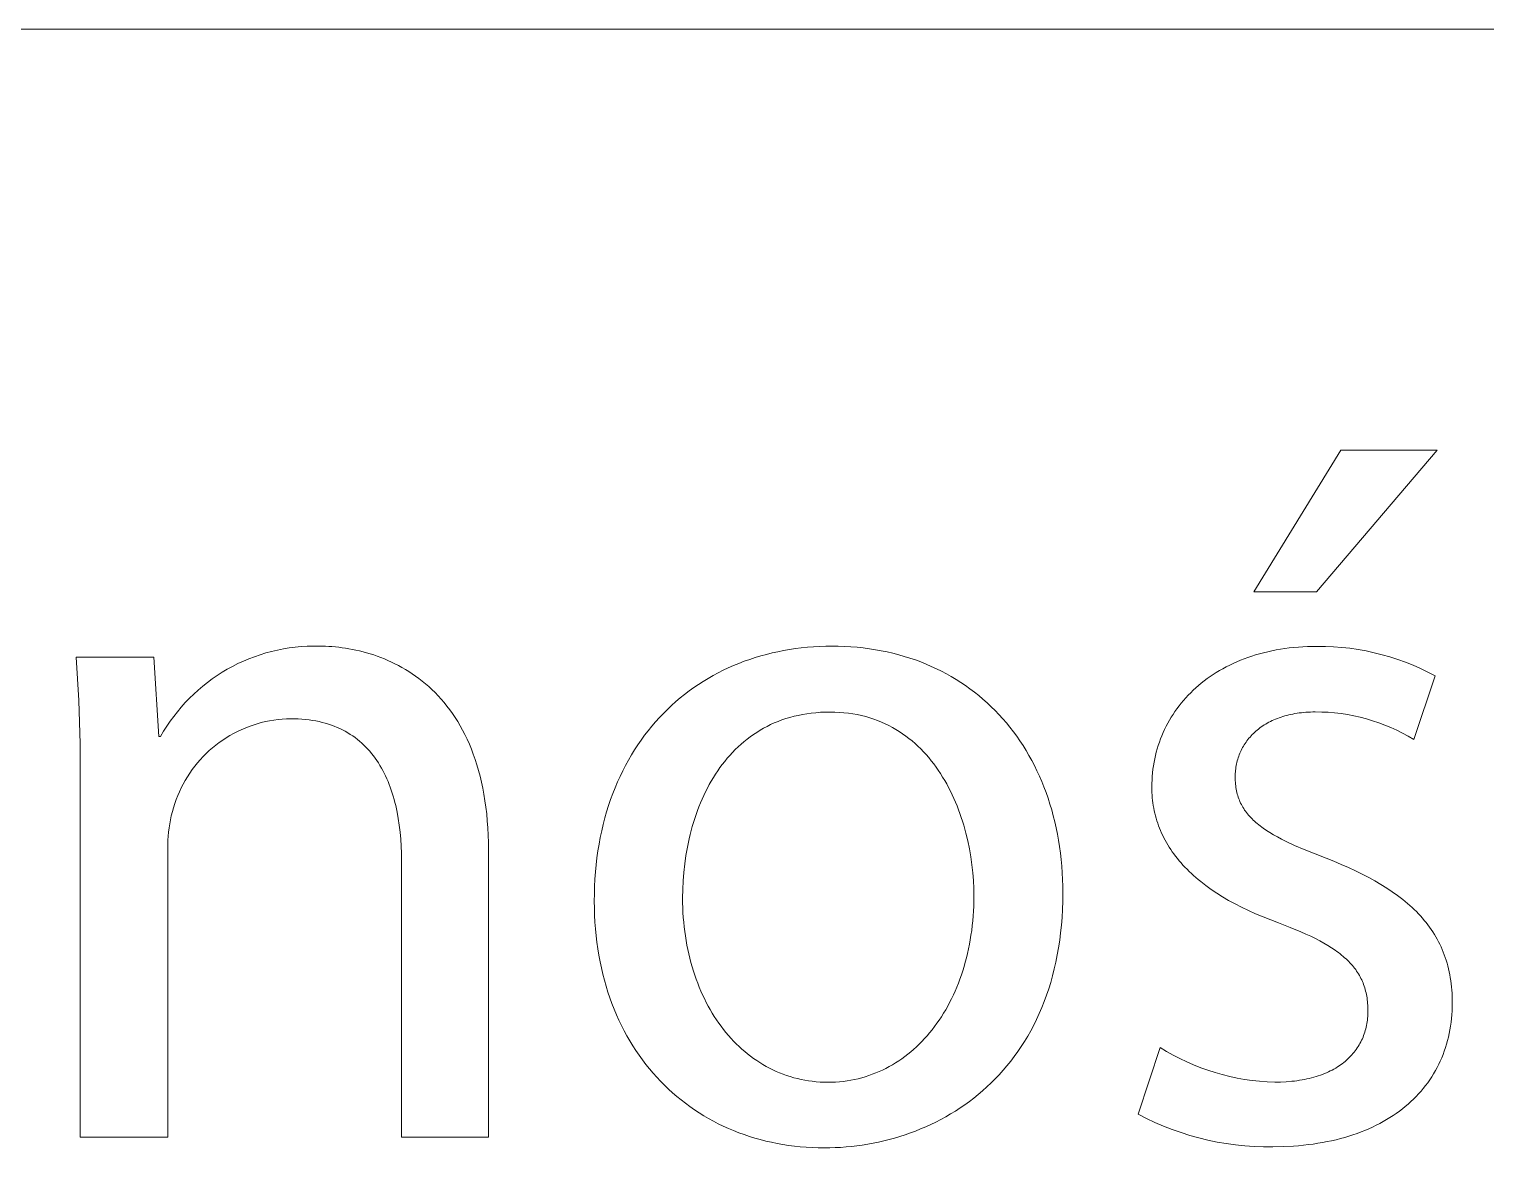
# Model space of a CAD drawing. Header units: millimetres. Extents: x -644 to 2279, y -276 to 1766.
# Drawn here: x 1850.56 to 1893.59, y -227.28 to -194.24 of the extents above; entities that cross this region are included whole.
import ezdxf

# ---------------------------------------------------------------- set-up
doc = ezdxf.new("R2010")
doc.units = ezdxf.units.MM
doc.header["$MEASUREMENT"] = 0
doc.layers.add('Domyślny', color=7, linetype='Continuous', true_color=0x000000)

msp = doc.modelspace()

# ---------------------------------------------------------------- linework, layer by layer
at = {"layer": 'Domyślny', "color": 18, "lineweight": 15, "true_color": 0x000000}
for p, q in [((1173.957, -194.244), (2275.749, -194.244)), ((1886.742, -210.862), (1889.312, -206.676)), ((1892.154, -206.676), (1888.592, -210.862)), ((1889.312, -206.676), (1892.154, -206.676)), ((1888.592, -210.862), (1886.742, -210.862)), ((1857.898, -212.577), (1858.071, -212.543)), ((1858.071, -212.543), (1858.246, -212.515)), ((1858.246, -212.515), (1858.421, -212.492)), ((1858.421, -212.492), (1858.598, -212.476)), ((1858.598, -212.476), (1858.774, -212.466)), ((1858.774, -212.466), (1858.951, -212.461)), ((1858.951, -212.461), (1859.128, -212.463)), ((1859.128, -212.463), (1859.221, -212.464)), ((1859.221, -212.464), (1859.315, -212.466)), ((1859.315, -212.466), (1859.411, -212.471)), ((1859.411, -212.471), (1859.508, -212.477)), ((1859.508, -212.477), (1859.607, -212.485)), ((1859.607, -212.485), (1859.706, -212.496)), ((1859.706, -212.496), (1859.806, -212.508)), ((1859.806, -212.508), (1859.908, -212.523)), ((1859.908, -212.523), (1860.01, -212.539)), ((1860.01, -212.539), (1860.112, -212.558)), ((1860.112, -212.558), (1860.216, -212.58)), ((1872.849, -212.591), (1873.022, -212.56)), ((1873.022, -212.56), (1873.196, -212.534)), ((1873.196, -212.534), (1873.372, -212.512)), ((1873.372, -212.512), (1873.55, -212.494)), ((1873.55, -212.494), (1873.729, -212.48)), ((1873.729, -212.48), (1873.909, -212.47)), ((1873.909, -212.47), (1874.091, -212.464)), ((1874.091, -212.464), (1874.274, -212.462)), ((1874.274, -212.462), (1874.463, -212.464)), ((1874.463, -212.464), (1874.651, -212.47)), ((1874.651, -212.47), (1874.837, -212.481)), ((1874.837, -212.481), (1875.021, -212.496)), ((1875.021, -212.496), (1875.202, -212.515)), ((1875.202, -212.515), (1875.382, -212.538)), ((1875.382, -212.538), (1875.559, -212.566)), ((1875.559, -212.566), (1875.735, -212.597)), ((1887.274, -212.599), (1887.399, -212.575)), ((1887.399, -212.575), (1887.527, -212.553)), ((1887.527, -212.553), (1887.656, -212.533)), ((1887.656, -212.533), (1887.787, -212.516)), ((1887.787, -212.516), (1887.92, -212.501)), ((1887.92, -212.501), (1888.054, -212.489)), ((1888.054, -212.489), (1888.191, -212.48)), ((1888.191, -212.48), (1888.329, -212.473)), ((1888.329, -212.473), (1888.469, -212.469)), ((1888.469, -212.469), (1888.611, -212.468)), ((1888.611, -212.468), (1888.853, -212.47)), ((1888.853, -212.47), (1889.095, -212.481)), ((1889.095, -212.481), (1889.337, -212.499)), ((1889.337, -212.499), (1889.577, -212.526)), ((1889.577, -212.526), (1889.817, -212.561)), ((1889.817, -212.561), (1890.055, -212.604)), ((1852.029, -214.064), (1851.955, -212.784)), ((1851.955, -212.784), (1854.242, -212.784)), ((1854.242, -212.784), (1854.388, -215.129)), ((1856.571, -213.059), (1856.729, -212.979)), ((1856.729, -212.979), (1856.89, -212.905)), ((1856.89, -212.905), (1857.053, -212.836)), ((1857.053, -212.836), (1857.218, -212.773)), ((1857.218, -212.773), (1857.385, -212.715)), ((1857.385, -212.715), (1857.554, -212.664)), ((1857.554, -212.664), (1857.725, -212.618)), ((1857.725, -212.618), (1857.898, -212.577)), ((1860.216, -212.58), (1860.32, -212.603)), ((1860.32, -212.603), (1860.424, -212.629)), ((1860.424, -212.629), (1860.529, -212.658)), ((1860.529, -212.658), (1860.634, -212.689)), ((1860.634, -212.689), (1860.739, -212.722)), ((1860.739, -212.722), (1860.844, -212.759)), ((1860.844, -212.759), (1860.95, -212.798)), ((1860.95, -212.798), (1861.055, -212.839)), ((1861.055, -212.839), (1861.16, -212.884)), ((1861.16, -212.884), (1861.264, -212.931)), ((1861.264, -212.931), (1861.368, -212.981)), ((1861.368, -212.981), (1861.472, -213.035)), ((1871.37, -213.036), (1871.526, -212.971)), ((1871.526, -212.971), (1871.685, -212.91)), ((1871.685, -212.91), (1871.846, -212.853)), ((1871.846, -212.853), (1872.009, -212.799)), ((1872.009, -212.799), (1872.173, -212.75)), ((1872.173, -212.75), (1872.339, -212.704)), ((1872.339, -212.704), (1872.507, -212.662)), ((1872.507, -212.662), (1872.677, -212.625)), ((1872.677, -212.625), (1872.849, -212.591)), ((1875.735, -212.597), (1875.908, -212.633)), ((1875.908, -212.633), (1876.079, -212.672)), ((1876.079, -212.672), (1876.248, -212.716)), ((1876.248, -212.716), (1876.414, -212.763)), ((1876.414, -212.763), (1876.578, -212.815)), ((1876.578, -212.815), (1876.74, -212.87)), ((1876.74, -212.87), (1876.899, -212.929)), ((1876.899, -212.929), (1877.056, -212.992)), ((1877.056, -212.992), (1877.21, -213.058)), ((1886.025, -213.022), (1886.128, -212.973)), ((1886.128, -212.973), (1886.234, -212.925)), ((1886.234, -212.925), (1886.341, -212.88)), ((1886.341, -212.88), (1886.451, -212.837)), ((1886.451, -212.837), (1886.563, -212.797)), ((1886.563, -212.797), (1886.676, -212.758)), ((1886.676, -212.758), (1886.792, -212.722)), ((1886.792, -212.722), (1886.909, -212.688)), ((1886.909, -212.688), (1887.029, -212.656)), ((1887.029, -212.656), (1887.151, -212.626)), ((1887.151, -212.626), (1887.274, -212.599)), ((1890.055, -212.604), (1890.292, -212.655)), ((1890.292, -212.655), (1890.526, -212.714)), ((1890.526, -212.714), (1890.759, -212.781)), ((1890.759, -212.781), (1890.989, -212.856)), ((1890.989, -212.856), (1891.217, -212.938)), ((1891.217, -212.938), (1891.442, -213.028)), ((1855.826, -213.535), (1855.969, -213.429)), ((1855.969, -213.429), (1856.114, -213.329)), ((1856.114, -213.329), (1856.263, -213.234)), ((1856.263, -213.234), (1856.416, -213.144)), ((1856.416, -213.144), (1856.571, -213.059)), ((1861.472, -213.035), (1861.575, -213.091)), ((1861.575, -213.091), (1861.677, -213.15)), ((1861.677, -213.15), (1861.779, -213.213)), ((1861.779, -213.213), (1861.88, -213.279)), ((1861.88, -213.279), (1861.979, -213.348)), ((1861.979, -213.348), (1862.078, -213.42)), ((1862.078, -213.42), (1862.176, -213.496)), ((1870.475, -213.502), (1870.618, -213.415)), ((1870.618, -213.415), (1870.764, -213.332)), ((1870.764, -213.332), (1870.912, -213.252)), ((1870.912, -213.252), (1871.063, -213.176)), ((1871.063, -213.176), (1871.215, -213.104)), ((1871.215, -213.104), (1871.37, -213.036)), ((1877.21, -213.058), (1877.362, -213.129)), ((1877.362, -213.129), (1877.512, -213.202)), ((1877.512, -213.202), (1877.659, -213.28)), ((1877.659, -213.28), (1877.803, -213.361)), ((1877.803, -213.361), (1877.945, -213.446)), ((1885.272, -213.487), (1885.359, -213.422)), ((1885.359, -213.422), (1885.447, -213.359)), ((1885.447, -213.359), (1885.538, -213.298)), ((1885.538, -213.298), (1885.631, -213.239)), ((1885.631, -213.239), (1885.727, -213.182)), ((1885.727, -213.182), (1885.824, -213.127)), ((1885.824, -213.127), (1885.923, -213.073)), ((1885.923, -213.073), (1886.025, -213.022)), ((1891.442, -213.028), (1891.663, -213.126)), ((1892.096, -213.343), (1891.463, -215.222)), ((1891.663, -213.126), (1891.881, -213.231)), ((1891.881, -213.231), (1892.096, -213.343)), ((1855.422, -213.878), (1855.553, -213.759)), ((1855.553, -213.759), (1855.688, -213.645)), ((1855.688, -213.645), (1855.826, -213.535)), ((1862.176, -213.496), (1862.272, -213.575)), ((1862.272, -213.575), (1862.367, -213.657)), ((1862.367, -213.657), (1862.46, -213.744)), ((1862.46, -213.744), (1862.552, -213.833)), ((1862.552, -213.833), (1862.642, -213.927)), ((1869.925, -213.887), (1870.059, -213.785)), ((1870.059, -213.785), (1870.195, -213.687)), ((1870.195, -213.687), (1870.334, -213.593)), ((1870.334, -213.593), (1870.475, -213.502)), ((1877.945, -213.446), (1878.084, -213.534)), ((1878.084, -213.534), (1878.22, -213.626)), ((1878.22, -213.626), (1878.354, -213.722)), ((1878.354, -213.722), (1878.485, -213.82)), ((1878.485, -213.82), (1878.613, -213.922)), ((1884.799, -213.911), (1884.873, -213.836)), ((1884.873, -213.836), (1884.948, -213.763)), ((1884.948, -213.763), (1885.026, -213.691)), ((1885.026, -213.691), (1885.106, -213.622)), ((1885.106, -213.622), (1885.188, -213.553)), ((1885.188, -213.553), (1885.272, -213.487)), ((1852.068, -215.346), (1852.029, -214.064)), ((1854.941, -214.397), (1855.055, -214.261)), ((1855.055, -214.261), (1855.173, -214.13)), ((1855.173, -214.13), (1855.295, -214.002)), ((1855.295, -214.002), (1855.422, -213.878)), ((1862.642, -213.927), (1862.731, -214.024)), ((1862.731, -214.024), (1862.818, -214.125)), ((1862.818, -214.125), (1862.903, -214.23)), ((1862.903, -214.23), (1862.986, -214.338)), ((1869.418, -214.328), (1869.54, -214.212)), ((1869.54, -214.212), (1869.666, -214.1)), ((1869.666, -214.1), (1869.794, -213.992)), ((1869.794, -213.992), (1869.925, -213.887)), ((1878.613, -213.922), (1878.738, -214.028)), ((1878.738, -214.028), (1878.861, -214.137)), ((1878.861, -214.137), (1878.98, -214.249)), ((1878.98, -214.249), (1879.097, -214.364)), ((1884.468, -214.308), (1884.53, -214.225)), ((1884.53, -214.225), (1884.594, -214.145)), ((1884.594, -214.145), (1884.66, -214.065)), ((1884.66, -214.065), (1884.729, -213.987)), ((1884.729, -213.987), (1884.799, -213.911)), ((1854.629, -214.827), (1854.729, -214.68)), ((1854.729, -214.68), (1854.833, -214.537)), ((1854.833, -214.537), (1854.941, -214.397)), ((1857.42, -214.72), (1857.298, -214.754)), ((1857.542, -214.691), (1857.42, -214.72)), ((1857.665, -214.665), (1857.542, -214.691)), ((1857.79, -214.645), (1857.665, -214.665)), ((1857.914, -214.628), (1857.79, -214.645)), ((1858.04, -214.616), (1857.914, -214.628)), ((1858.165, -214.608), (1858.04, -214.616)), ((1858.291, -214.604), (1858.165, -214.608)), ((1858.403, -214.605), (1858.291, -214.604)), ((1858.513, -214.609), (1858.403, -214.605)), ((1858.62, -214.616), (1858.513, -214.609)), ((1858.726, -214.626), (1858.62, -214.616)), ((1858.829, -214.638), (1858.726, -214.626)), ((1858.929, -214.653), (1858.829, -214.638)), ((1859.028, -214.67), (1858.929, -214.653)), ((1859.125, -214.69), (1859.028, -214.67)), ((1859.219, -214.712), (1859.125, -214.69)), ((1859.311, -214.737), (1859.219, -214.712)), ((1862.986, -214.338), (1863.066, -214.451)), ((1863.066, -214.451), (1863.145, -214.568)), ((1863.145, -214.568), (1863.221, -214.688)), ((1863.221, -214.688), (1863.295, -214.813)), ((1868.955, -214.825), (1869.066, -214.696)), ((1869.066, -214.696), (1869.18, -214.57)), ((1869.18, -214.57), (1869.298, -214.447)), ((1869.298, -214.447), (1869.418, -214.328)), ((1872.686, -214.685), (1872.574, -214.731)), ((1872.8, -214.642), (1872.686, -214.685)), ((1872.916, -214.602), (1872.8, -214.642)), ((1873.035, -214.566), (1872.916, -214.602)), ((1873.156, -214.534), (1873.035, -214.566)), ((1873.28, -214.505), (1873.156, -214.534)), ((1873.406, -214.48), (1873.28, -214.505)), ((1873.535, -214.458), (1873.406, -214.48)), ((1873.666, -214.44), (1873.535, -214.458)), ((1873.799, -214.426), (1873.666, -214.44)), ((1873.936, -214.416), (1873.799, -214.426)), ((1874.074, -214.41), (1873.936, -214.416)), ((1874.215, -214.408), (1874.074, -214.41)), ((1874.357, -214.41), (1874.215, -214.408)), ((1874.495, -214.417), (1874.357, -214.41)), ((1874.632, -214.428), (1874.495, -214.417)), ((1874.765, -214.443), (1874.632, -214.428)), ((1874.896, -214.462), (1874.765, -214.443)), ((1875.024, -214.485), (1874.896, -214.462)), ((1875.15, -214.512), (1875.024, -214.485)), ((1875.273, -214.543), (1875.15, -214.512)), ((1875.393, -214.578), (1875.273, -214.543)), ((1875.511, -214.617), (1875.393, -214.578)), ((1875.626, -214.659), (1875.511, -214.617)), ((1875.739, -214.704), (1875.626, -214.659)), ((1875.849, -214.753), (1875.739, -214.704)), ((1879.097, -214.364), (1879.211, -214.482)), ((1879.211, -214.482), (1879.321, -214.604)), ((1879.321, -214.604), (1879.429, -214.729)), ((1884.195, -214.739), (1884.245, -214.65)), ((1884.245, -214.65), (1884.297, -214.563)), ((1884.297, -214.563), (1884.352, -214.476)), ((1884.352, -214.476), (1884.409, -214.391)), ((1884.409, -214.391), (1884.468, -214.308)), ((1887.184, -214.711), (1887.137, -214.736)), ((1887.232, -214.686), (1887.184, -214.711)), ((1887.281, -214.662), (1887.232, -214.686)), ((1887.331, -214.639), (1887.281, -214.662)), ((1887.383, -214.617), (1887.331, -214.639)), ((1887.435, -214.596), (1887.383, -214.617)), ((1887.488, -214.576), (1887.435, -214.596)), ((1887.543, -214.558), (1887.488, -214.576)), ((1887.598, -214.54), (1887.543, -214.558)), ((1887.655, -214.523), (1887.598, -214.54)), ((1887.712, -214.507), (1887.655, -214.523)), ((1887.771, -214.492), (1887.712, -214.507)), ((1887.83, -214.478), (1887.771, -214.492)), ((1887.891, -214.466), (1887.83, -214.478)), ((1887.953, -214.454), (1887.891, -214.466)), ((1888.015, -214.444), (1887.953, -214.454)), ((1888.079, -214.435), (1888.015, -214.444)), ((1888.144, -214.427), (1888.079, -214.435)), ((1888.209, -214.42), (1888.144, -214.427)), ((1888.276, -214.414), (1888.209, -214.42)), ((1888.344, -214.41), (1888.276, -214.414)), ((1888.412, -214.407), (1888.344, -214.41)), ((1888.482, -214.405), (1888.412, -214.407)), ((1888.553, -214.404), (1888.482, -214.405)), ((1888.744, -214.407), (1888.553, -214.404)), ((1888.935, -214.416), (1888.744, -214.407)), ((1889.126, -214.431), (1888.935, -214.416)), ((1889.316, -214.454), (1889.126, -214.431)), ((1889.505, -214.483), (1889.316, -214.454)), ((1889.693, -214.518), (1889.505, -214.483)), ((1889.88, -214.56), (1889.693, -214.518)), ((1890.065, -214.609), (1889.88, -214.56)), ((1890.249, -214.664), (1890.065, -214.609)), ((1890.43, -214.725), (1890.249, -214.664)), ((1890.609, -214.793), (1890.43, -214.725)), ((1854.388, -215.129), (1854.447, -215.129)), ((1854.447, -215.129), (1854.535, -214.976)), ((1854.535, -214.976), (1854.629, -214.827)), ((1856.492, -215.102), (1856.384, -215.168)), ((1856.601, -215.041), (1856.492, -215.102)), ((1856.713, -214.983), (1856.601, -215.041)), ((1856.827, -214.929), (1856.713, -214.983)), ((1856.942, -214.879), (1856.827, -214.929)), ((1857.06, -214.833), (1856.942, -214.879)), ((1857.178, -214.791), (1857.06, -214.833)), ((1857.298, -214.754), (1857.178, -214.791)), ((1859.401, -214.764), (1859.311, -214.737)), ((1859.489, -214.794), (1859.401, -214.764)), ((1859.575, -214.826), (1859.489, -214.794)), ((1859.659, -214.861), (1859.575, -214.826)), ((1859.741, -214.897), (1859.659, -214.861)), ((1859.82, -214.936), (1859.741, -214.897)), ((1859.898, -214.977), (1859.82, -214.936)), ((1859.974, -215.021), (1859.898, -214.977)), ((1860.047, -215.066), (1859.974, -215.021)), ((1860.119, -215.114), (1860.047, -215.066)), ((1860.189, -215.164), (1860.119, -215.114)), ((1863.295, -214.813), (1863.367, -214.942)), ((1863.367, -214.942), (1863.435, -215.075)), ((1863.435, -215.075), (1863.502, -215.213)), ((1868.639, -215.235), (1868.741, -215.095)), ((1868.741, -215.095), (1868.847, -214.958)), ((1868.847, -214.958), (1868.955, -214.825)), ((1871.86, -215.14), (1871.768, -215.211)), ((1871.955, -215.073), (1871.86, -215.14)), ((1872.053, -215.008), (1871.955, -215.073)), ((1872.152, -214.947), (1872.053, -215.008)), ((1872.254, -214.888), (1872.152, -214.947)), ((1872.359, -214.833), (1872.254, -214.888)), ((1872.465, -214.78), (1872.359, -214.833)), ((1872.574, -214.731), (1872.465, -214.78)), ((1875.957, -214.806), (1875.849, -214.753)), ((1876.062, -214.861), (1875.957, -214.806)), ((1876.165, -214.92), (1876.062, -214.861)), ((1876.265, -214.982), (1876.165, -214.92)), ((1876.363, -215.047), (1876.265, -214.982)), ((1876.459, -215.115), (1876.363, -215.047)), ((1876.552, -215.186), (1876.459, -215.115)), ((1879.429, -214.729), (1879.534, -214.857)), ((1879.534, -214.857), (1879.635, -214.988)), ((1879.635, -214.988), (1879.734, -215.122)), ((1879.734, -215.122), (1879.829, -215.259)), ((1883.983, -215.202), (1884.02, -215.107)), ((1884.02, -215.107), (1884.06, -215.013)), ((1884.06, -215.013), (1884.103, -214.921)), ((1884.103, -214.921), (1884.148, -214.829)), ((1884.148, -214.829), (1884.195, -214.739)), ((1886.627, -215.145), (1886.595, -215.182)), ((1886.659, -215.109), (1886.627, -215.145)), ((1886.693, -215.074), (1886.659, -215.109)), ((1886.728, -215.04), (1886.693, -215.074)), ((1886.764, -215.006), (1886.728, -215.04)), ((1886.801, -214.973), (1886.764, -215.006)), ((1886.839, -214.94), (1886.801, -214.973)), ((1886.878, -214.909), (1886.839, -214.94)), ((1886.919, -214.878), (1886.878, -214.909)), ((1886.96, -214.848), (1886.919, -214.878)), ((1887.003, -214.819), (1886.96, -214.848)), ((1887.047, -214.79), (1887.003, -214.819)), ((1887.091, -214.763), (1887.047, -214.79)), ((1887.137, -214.736), (1887.091, -214.763)), ((1890.786, -214.867), (1890.609, -214.793)), ((1890.959, -214.947), (1890.786, -214.867)), ((1891.13, -215.032), (1890.959, -214.947)), ((1891.298, -215.124), (1891.13, -215.032)), ((1891.463, -215.222), (1891.298, -215.124)), ((1852.072, -216.628), (1852.068, -215.346)), ((1855.883, -215.547), (1855.791, -215.633)), ((1855.978, -215.465), (1855.883, -215.547)), ((1856.076, -215.385), (1855.978, -215.465)), ((1856.176, -215.309), (1856.076, -215.385)), ((1856.279, -215.237), (1856.176, -215.309)), ((1856.384, -215.168), (1856.279, -215.237)), ((1860.257, -215.215), (1860.189, -215.164)), ((1860.323, -215.269), (1860.257, -215.215)), ((1860.387, -215.325), (1860.323, -215.269)), ((1860.449, -215.383), (1860.387, -215.325)), ((1860.509, -215.442), (1860.449, -215.383)), ((1860.567, -215.504), (1860.509, -215.442)), ((1860.624, -215.567), (1860.567, -215.504)), ((1860.678, -215.633), (1860.624, -215.567)), ((1863.502, -215.213), (1863.565, -215.355)), ((1863.565, -215.355), (1863.626, -215.501)), ((1863.626, -215.501), (1863.683, -215.652)), ((1868.352, -215.674), (1868.445, -215.524)), ((1868.445, -215.524), (1868.54, -215.378)), ((1868.54, -215.378), (1868.639, -215.235)), ((1871.421, -215.517), (1871.34, -215.6)), ((1871.504, -215.437), (1871.421, -215.517)), ((1871.59, -215.359), (1871.504, -215.437)), ((1871.678, -215.283), (1871.59, -215.359)), ((1871.768, -215.211), (1871.678, -215.283)), ((1876.642, -215.259), (1876.552, -215.186)), ((1876.73, -215.335), (1876.642, -215.259)), ((1876.816, -215.414), (1876.73, -215.335)), ((1876.9, -215.495), (1876.816, -215.414)), ((1876.981, -215.579), (1876.9, -215.495)), ((1877.06, -215.665), (1876.981, -215.579)), ((1879.829, -215.259), (1879.921, -215.399)), ((1879.921, -215.399), (1880.01, -215.542)), ((1880.01, -215.542), (1880.096, -215.687)), ((1883.858, -215.591), (1883.885, -215.492)), ((1883.885, -215.492), (1883.915, -215.394)), ((1883.915, -215.394), (1883.948, -215.297)), ((1883.948, -215.297), (1883.983, -215.202)), ((1886.344, -215.583), (1886.325, -215.626)), ((1886.364, -215.54), (1886.344, -215.583)), ((1886.385, -215.498), (1886.364, -215.54)), ((1886.407, -215.457), (1886.385, -215.498)), ((1886.43, -215.416), (1886.407, -215.457)), ((1886.455, -215.375), (1886.43, -215.416)), ((1886.481, -215.335), (1886.455, -215.375)), ((1886.508, -215.296), (1886.481, -215.335)), ((1886.536, -215.257), (1886.508, -215.296)), ((1886.565, -215.219), (1886.536, -215.257)), ((1886.595, -215.182), (1886.565, -215.219)), ((1855.455, -216.007), (1855.379, -216.108)), ((1855.534, -215.91), (1855.455, -216.007)), ((1855.617, -215.815), (1855.534, -215.91)), ((1855.702, -215.722), (1855.617, -215.815)), ((1855.791, -215.633), (1855.702, -215.722)), ((1860.731, -215.7), (1860.678, -215.633)), ((1860.782, -215.768), (1860.731, -215.7)), ((1860.831, -215.839), (1860.782, -215.768)), ((1860.879, -215.911), (1860.831, -215.839)), ((1860.925, -215.985), (1860.879, -215.911)), ((1860.969, -216.06), (1860.925, -215.985)), ((1863.683, -215.652), (1863.738, -215.807)), ((1863.738, -215.807), (1863.789, -215.967)), ((1863.789, -215.967), (1863.838, -216.131)), ((1868.096, -216.143), (1868.178, -215.983)), ((1868.178, -215.983), (1868.263, -215.827)), ((1868.263, -215.827), (1868.352, -215.674)), ((1871.038, -215.955), (1870.969, -216.049)), ((1871.11, -215.863), (1871.038, -215.955)), ((1871.185, -215.773), (1871.11, -215.863)), ((1871.261, -215.686), (1871.185, -215.773)), ((1871.34, -215.6), (1871.261, -215.686)), ((1877.136, -215.753), (1877.06, -215.665)), ((1877.21, -215.844), (1877.136, -215.753)), ((1877.282, -215.936), (1877.21, -215.844)), ((1877.352, -216.031), (1877.282, -215.936)), ((1880.096, -215.687), (1880.178, -215.836)), ((1880.178, -215.836), (1880.258, -215.987)), ((1880.258, -215.987), (1880.333, -216.142)), ((1883.759, -216.098), (1883.773, -215.995)), ((1883.773, -215.995), (1883.79, -215.892)), ((1883.79, -215.892), (1883.81, -215.791)), ((1883.81, -215.791), (1883.833, -215.69)), ((1883.833, -215.69), (1883.858, -215.591)), ((1886.218, -215.987), (1886.21, -216.034)), ((1886.227, -215.94), (1886.218, -215.987)), ((1886.237, -215.894), (1886.227, -215.94)), ((1886.249, -215.848), (1886.237, -215.894)), ((1886.262, -215.803), (1886.249, -215.848)), ((1886.276, -215.758), (1886.262, -215.803)), ((1886.291, -215.714), (1886.276, -215.758)), ((1886.307, -215.67), (1886.291, -215.714)), ((1886.325, -215.626), (1886.307, -215.67)), ((1855.173, -216.424), (1855.112, -216.534)), ((1855.238, -216.316), (1855.173, -216.424)), ((1855.307, -216.211), (1855.238, -216.316)), ((1855.379, -216.108), (1855.307, -216.211)), ((1861.011, -216.137), (1860.969, -216.06)), ((1861.051, -216.215), (1861.011, -216.137)), ((1861.09, -216.295), (1861.051, -216.215)), ((1861.127, -216.377), (1861.09, -216.295)), ((1861.163, -216.46), (1861.127, -216.377)), ((1863.838, -216.131), (1863.883, -216.301)), ((1863.883, -216.301), (1863.924, -216.475)), ((1867.942, -216.472), (1868.017, -216.306)), ((1868.017, -216.306), (1868.096, -216.143)), ((1870.712, -216.446), (1870.653, -216.549)), ((1870.773, -216.344), (1870.712, -216.446)), ((1870.836, -216.244), (1870.773, -216.344)), ((1870.901, -216.146), (1870.836, -216.244)), ((1870.969, -216.049), (1870.901, -216.146)), ((1877.419, -216.128), (1877.352, -216.031)), ((1877.484, -216.226), (1877.419, -216.128)), ((1877.547, -216.326), (1877.484, -216.226)), ((1877.608, -216.428), (1877.547, -216.326)), ((1877.666, -216.531), (1877.608, -216.428)), ((1880.333, -216.142), (1880.406, -216.299)), ((1880.406, -216.299), (1880.475, -216.458)), ((1883.727, -216.517), (1883.731, -216.411)), ((1883.731, -216.411), (1883.737, -216.306)), ((1883.737, -216.306), (1883.747, -216.201)), ((1883.747, -216.201), (1883.759, -216.098)), ((1886.19, -216.225), (1886.188, -216.273)), ((1886.188, -216.273), (1886.188, -216.322)), ((1886.188, -216.322), (1886.188, -216.376)), ((1886.188, -216.376), (1886.19, -216.43)), ((1886.193, -216.176), (1886.19, -216.225)), ((1886.19, -216.43), (1886.193, -216.483)), ((1886.198, -216.129), (1886.193, -216.176)), ((1886.203, -216.081), (1886.198, -216.129)), ((1886.21, -216.034), (1886.203, -216.081)), ((1852.072, -226.955), (1852.072, -216.628)), ((1854.951, -216.876), (1854.905, -216.993)), ((1855, -216.76), (1854.951, -216.876)), ((1855.054, -216.646), (1855, -216.76)), ((1855.112, -216.534), (1855.054, -216.646)), ((1861.197, -216.544), (1861.163, -216.46)), ((1861.229, -216.63), (1861.197, -216.544)), ((1861.26, -216.717), (1861.229, -216.63)), ((1861.289, -216.805), (1861.26, -216.717)), ((1861.317, -216.894), (1861.289, -216.805)), ((1863.924, -216.475), (1863.962, -216.653)), ((1863.962, -216.653), (1863.997, -216.837)), ((1863.997, -216.837), (1864.027, -217.025)), ((1867.738, -216.99), (1867.802, -216.814)), ((1867.802, -216.814), (1867.87, -216.642)), ((1867.87, -216.642), (1867.942, -216.472)), ((1870.49, -216.87), (1870.44, -216.98)), ((1870.542, -216.762), (1870.49, -216.87)), ((1870.597, -216.655), (1870.542, -216.762)), ((1870.653, -216.549), (1870.597, -216.655)), ((1877.722, -216.636), (1877.666, -216.531)), ((1877.777, -216.742), (1877.722, -216.636)), ((1877.829, -216.85), (1877.777, -216.742)), ((1877.878, -216.959), (1877.829, -216.85)), ((1880.475, -216.458), (1880.54, -216.62)), ((1880.54, -216.62), (1880.602, -216.785)), ((1880.602, -216.785), (1880.661, -216.953)), ((1883.725, -216.623), (1883.727, -216.517)), ((1883.726, -216.703), (1883.725, -216.623)), ((1883.729, -216.781), (1883.726, -216.703)), ((1883.733, -216.86), (1883.729, -216.781)), ((1883.739, -216.938), (1883.733, -216.86)), ((1886.193, -216.483), (1886.198, -216.535)), ((1886.198, -216.535), (1886.203, -216.586)), ((1886.203, -216.586), (1886.21, -216.636)), ((1886.21, -216.636), (1886.218, -216.686)), ((1886.218, -216.686), (1886.228, -216.734)), ((1886.228, -216.734), (1886.238, -216.782)), ((1886.238, -216.782), (1886.25, -216.829)), ((1886.25, -216.829), (1886.263, -216.875)), ((1886.263, -216.875), (1886.278, -216.921)), ((1854.826, -217.232), (1854.792, -217.349)), ((1854.864, -217.112), (1854.826, -217.232)), ((1854.905, -216.993), (1854.864, -217.112)), ((1861.342, -216.985), (1861.317, -216.894)), ((1861.367, -217.077), (1861.342, -216.985)), ((1861.39, -217.17), (1861.367, -217.077)), ((1861.431, -217.36), (1861.39, -217.17)), ((1864.027, -217.025), (1864.054, -217.219)), ((1864.054, -217.219), (1864.077, -217.417)), ((1867.621, -217.351), (1867.678, -217.169)), ((1867.678, -217.169), (1867.738, -216.99)), ((1870.347, -217.205), (1870.303, -217.319)), ((1870.393, -217.092), (1870.347, -217.205)), ((1870.44, -216.98), (1870.393, -217.092)), ((1877.926, -217.069), (1877.878, -216.959)), ((1877.971, -217.18), (1877.926, -217.069)), ((1878.015, -217.292), (1877.971, -217.18)), ((1878.056, -217.405), (1878.015, -217.292)), ((1880.661, -216.953), (1880.716, -217.123)), ((1880.716, -217.123), (1880.768, -217.296)), ((1880.768, -217.296), (1880.815, -217.471)), ((1883.747, -217.015), (1883.739, -216.938)), ((1883.757, -217.092), (1883.747, -217.015)), ((1883.769, -217.169), (1883.757, -217.092)), ((1883.782, -217.245), (1883.769, -217.169)), ((1883.797, -217.321), (1883.782, -217.245)), ((1886.278, -216.921), (1886.294, -216.966)), ((1886.294, -216.966), (1886.311, -217.01)), ((1886.311, -217.01), (1886.329, -217.053)), ((1886.329, -217.053), (1886.349, -217.096)), ((1886.349, -217.096), (1886.37, -217.138)), ((1886.37, -217.138), (1886.392, -217.179)), ((1886.392, -217.179), (1886.415, -217.22)), ((1886.415, -217.22), (1886.44, -217.26)), ((1886.44, -217.26), (1886.466, -217.3)), ((1886.466, -217.3), (1886.494, -217.339)), ((1854.713, -217.708), (1854.695, -217.829)), ((1854.736, -217.587), (1854.713, -217.708)), ((1854.762, -217.468), (1854.736, -217.587)), ((1854.792, -217.349), (1854.762, -217.468)), ((1861.466, -217.554), (1861.431, -217.36)), ((1861.496, -217.751), (1861.466, -217.554)), ((1864.077, -217.417), (1864.096, -217.621)), ((1864.096, -217.621), (1864.111, -217.83)), ((1867.475, -217.916), (1867.52, -217.724)), ((1867.52, -217.724), (1867.568, -217.536)), ((1867.568, -217.536), (1867.621, -217.351)), ((1870.185, -217.668), (1870.15, -217.787)), ((1870.223, -217.551), (1870.185, -217.668)), ((1870.262, -217.434), (1870.223, -217.551)), ((1870.303, -217.319), (1870.262, -217.434)), ((1878.096, -217.519), (1878.056, -217.405)), ((1878.133, -217.633), (1878.096, -217.519)), ((1878.168, -217.748), (1878.133, -217.633)), ((1880.815, -217.471), (1880.86, -217.648)), ((1880.86, -217.648), (1880.9, -217.828)), ((1883.814, -217.396), (1883.797, -217.321)), ((1883.833, -217.471), (1883.814, -217.396)), ((1883.853, -217.545), (1883.833, -217.471)), ((1883.876, -217.619), (1883.853, -217.545)), ((1883.9, -217.692), (1883.876, -217.619)), ((1883.926, -217.765), (1883.9, -217.692)), ((1886.494, -217.339), (1886.523, -217.377)), ((1886.523, -217.377), (1886.553, -217.415)), ((1886.553, -217.415), (1886.584, -217.453)), ((1886.584, -217.453), (1886.617, -217.49)), ((1886.617, -217.49), (1886.651, -217.526)), ((1886.651, -217.526), (1886.686, -217.562)), ((1886.686, -217.562), (1886.723, -217.598)), ((1886.723, -217.598), (1886.761, -217.633)), ((1886.761, -217.633), (1886.8, -217.668)), ((1886.8, -217.668), (1886.841, -217.703)), ((1886.841, -217.703), (1886.883, -217.737)), ((1886.883, -217.737), (1886.927, -217.771)), ((1854.669, -218.072), (1854.663, -218.194)), ((1854.68, -217.95), (1854.669, -218.072)), ((1854.695, -217.829), (1854.68, -217.95)), ((1861.52, -217.953), (1861.496, -217.751)), ((1861.538, -218.157), (1861.52, -217.953)), ((1861.551, -218.365), (1861.538, -218.157)), ((1864.111, -217.83), (1864.122, -218.044)), ((1864.122, -218.044), (1864.129, -218.263)), ((1867.397, -218.308), (1867.434, -218.11)), ((1867.434, -218.11), (1867.475, -217.916)), ((1870.057, -218.149), (1870.006, -218.394)), ((1870.086, -218.027), (1870.057, -218.149)), ((1870.117, -217.907), (1870.086, -218.027)), ((1870.15, -217.787), (1870.117, -217.907)), ((1878.232, -217.981), (1878.168, -217.748)), ((1878.289, -218.214), (1878.232, -217.981)), ((1880.9, -217.828), (1880.937, -218.01)), ((1880.937, -218.01), (1880.97, -218.195)), ((1883.954, -217.837), (1883.926, -217.765)), ((1883.983, -217.909), (1883.954, -217.837)), ((1884.014, -217.98), (1883.983, -217.909)), ((1884.048, -218.051), (1884.014, -217.98)), ((1884.083, -218.122), (1884.048, -218.051)), ((1884.12, -218.191), (1884.083, -218.122)), ((1886.927, -217.771), (1886.971, -217.804)), ((1886.971, -217.804), (1887.017, -217.837)), ((1887.017, -217.837), (1887.114, -217.903)), ((1887.114, -217.903), (1887.216, -217.968)), ((1887.216, -217.968), (1887.323, -218.032)), ((1887.323, -218.032), (1887.436, -218.095)), ((1887.436, -218.095), (1887.554, -218.158)), ((1887.554, -218.158), (1887.678, -218.22)), ((1854.663, -218.194), (1854.66, -218.316)), ((1854.66, -218.316), (1854.661, -218.439)), ((1854.661, -218.439), (1854.661, -226.955)), ((1861.559, -218.576), (1861.551, -218.365)), ((1861.561, -218.789), (1861.559, -218.576)), ((1864.129, -218.263), (1864.131, -218.487)), ((1864.131, -218.487), (1864.131, -226.955)), ((1867.336, -218.712), (1867.365, -218.508)), ((1867.365, -218.508), (1867.397, -218.308)), ((1870.006, -218.394), (1869.962, -218.641)), ((1878.337, -218.449), (1878.289, -218.214)), ((1878.378, -218.684), (1878.337, -218.449)), ((1880.97, -218.195), (1880.999, -218.382)), ((1880.999, -218.382), (1881.025, -218.571)), ((1881.025, -218.571), (1881.047, -218.762)), ((1884.158, -218.261), (1884.12, -218.191)), ((1884.199, -218.33), (1884.158, -218.261)), ((1884.241, -218.398), (1884.199, -218.33)), ((1884.285, -218.466), (1884.241, -218.398)), ((1884.331, -218.533), (1884.285, -218.466)), ((1884.379, -218.599), (1884.331, -218.533)), ((1884.429, -218.665), (1884.379, -218.599)), ((1887.678, -218.22), (1887.943, -218.345)), ((1887.943, -218.345), (1888.23, -218.47)), ((1888.23, -218.47), (1888.874, -218.726)), ((1861.561, -226.955), (1861.561, -218.789)), ((1867.292, -219.128), (1867.312, -218.918)), ((1867.312, -218.918), (1867.336, -218.712)), ((1869.927, -218.891), (1869.9, -219.141)), ((1869.962, -218.641), (1869.927, -218.891)), ((1878.411, -218.918), (1878.378, -218.684)), ((1878.436, -219.152), (1878.411, -218.918)), ((1881.047, -218.762), (1881.064, -218.956)), ((1881.064, -218.956), (1881.078, -219.152)), ((1884.48, -218.731), (1884.429, -218.665)), ((1884.534, -218.796), (1884.48, -218.731)), ((1884.589, -218.86), (1884.534, -218.796)), ((1884.646, -218.924), (1884.589, -218.86)), ((1884.705, -218.987), (1884.646, -218.924)), ((1884.766, -219.05), (1884.705, -218.987)), ((1888.874, -218.726), (1889.101, -218.815)), ((1889.101, -218.815), (1889.322, -218.906)), ((1889.322, -218.906), (1889.535, -218.999)), ((1889.535, -218.999), (1889.741, -219.094)), ((1867.265, -219.555), (1867.276, -219.34)), ((1867.276, -219.34), (1867.292, -219.128)), ((1869.88, -219.393), (1869.868, -219.646)), ((1869.9, -219.141), (1869.88, -219.393)), ((1878.454, -219.384), (1878.436, -219.152)), ((1878.465, -219.613), (1878.454, -219.384)), ((1881.078, -219.152), (1881.088, -219.35)), ((1881.088, -219.35), (1881.094, -219.55)), ((1884.829, -219.112), (1884.766, -219.05)), ((1884.893, -219.174), (1884.829, -219.112)), ((1884.96, -219.234), (1884.893, -219.174)), ((1885.028, -219.295), (1884.96, -219.234)), ((1885.098, -219.354), (1885.028, -219.295)), ((1885.17, -219.413), (1885.098, -219.354)), ((1885.32, -219.53), (1885.17, -219.413)), ((1889.741, -219.094), (1889.94, -219.191)), ((1889.94, -219.191), (1890.132, -219.291)), ((1890.132, -219.291), (1890.317, -219.392)), ((1890.317, -219.392), (1890.495, -219.496)), ((1867.256, -219.995), (1867.258, -219.774)), ((1867.258, -219.774), (1867.265, -219.555)), ((1869.868, -219.646), (1869.865, -219.898)), ((1878.468, -219.839), (1878.465, -219.613)), ((1878.467, -219.988), (1878.468, -219.839)), ((1881.094, -219.55), (1881.096, -219.752)), ((1881.096, -219.752), (1881.094, -219.995)), ((1885.478, -219.643), (1885.32, -219.53)), ((1885.643, -219.755), (1885.478, -219.643)), ((1885.815, -219.863), (1885.643, -219.755)), ((1885.995, -219.969), (1885.815, -219.863)), ((1890.495, -219.496), (1890.666, -219.603)), ((1890.666, -219.603), (1890.83, -219.712)), ((1890.83, -219.712), (1890.986, -219.824)), ((1890.986, -219.824), (1891.062, -219.881)), ((1891.062, -219.881), (1891.136, -219.938)), ((1867.258, -220.203), (1867.256, -219.995)), ((1867.265, -220.409), (1867.258, -220.203)), ((1869.865, -219.898), (1869.866, -220.042)), ((1869.866, -220.042), (1869.87, -220.186)), ((1869.87, -220.186), (1869.876, -220.328)), ((1878.447, -220.427), (1878.456, -220.282)), ((1878.456, -220.282), (1878.463, -220.136)), ((1878.463, -220.136), (1878.467, -219.988)), ((1881.086, -220.234), (1881.073, -220.469)), ((1881.094, -219.995), (1881.086, -220.234)), ((1886.183, -220.072), (1885.995, -219.969)), ((1886.379, -220.173), (1886.183, -220.072)), ((1886.582, -220.271), (1886.379, -220.173)), ((1886.793, -220.366), (1886.582, -220.271)), ((1891.136, -219.938), (1891.208, -219.997)), ((1891.208, -219.997), (1891.278, -220.056)), ((1891.278, -220.056), (1891.346, -220.116)), ((1891.346, -220.116), (1891.413, -220.177)), ((1891.413, -220.177), (1891.478, -220.238)), ((1891.478, -220.238), (1891.541, -220.301)), ((1891.541, -220.301), (1891.602, -220.364)), ((1867.275, -220.612), (1867.265, -220.409)), ((1867.29, -220.813), (1867.275, -220.612)), ((1869.876, -220.328), (1869.885, -220.469)), ((1869.885, -220.469), (1869.897, -220.609)), ((1869.897, -220.609), (1869.911, -220.747)), ((1869.911, -220.747), (1869.927, -220.884)), ((1878.404, -220.853), (1878.421, -220.713)), ((1878.421, -220.713), (1878.435, -220.571)), ((1878.435, -220.571), (1878.447, -220.427)), ((1881.055, -220.699), (1881.032, -220.925)), ((1881.073, -220.469), (1881.055, -220.699)), ((1887.012, -220.458), (1886.793, -220.366)), ((1887.238, -220.547), (1887.012, -220.458)), ((1887.472, -220.633), (1887.238, -220.547)), ((1887.815, -220.765), (1887.472, -220.633)), ((1891.602, -220.364), (1891.661, -220.428)), ((1891.661, -220.428), (1891.719, -220.493)), ((1891.719, -220.493), (1891.775, -220.558)), ((1891.775, -220.558), (1891.829, -220.625)), ((1891.829, -220.625), (1891.881, -220.693)), ((1891.881, -220.693), (1891.931, -220.761)), ((1867.309, -221.011), (1867.29, -220.813)), ((1867.332, -221.207), (1867.309, -221.011)), ((1869.927, -220.884), (1869.946, -221.02)), ((1869.946, -221.02), (1869.968, -221.155)), ((1869.968, -221.155), (1869.992, -221.288)), ((1878.338, -221.265), (1878.362, -221.13)), ((1878.362, -221.13), (1878.384, -220.992)), ((1878.384, -220.992), (1878.404, -220.853)), ((1881.004, -221.147), (1880.971, -221.365)), ((1881.032, -220.925), (1881.004, -221.147)), ((1888.131, -220.896), (1887.815, -220.765)), ((1888.279, -220.962), (1888.131, -220.896)), ((1888.421, -221.028), (1888.279, -220.962)), ((1888.556, -221.095), (1888.421, -221.028)), ((1888.685, -221.163), (1888.556, -221.095)), ((1888.808, -221.231), (1888.685, -221.163)), ((1891.931, -220.761), (1891.98, -220.83)), ((1891.98, -220.83), (1892.027, -220.901)), ((1892.027, -220.901), (1892.072, -220.972)), ((1892.072, -220.972), (1892.115, -221.044)), ((1892.115, -221.044), (1892.156, -221.117)), ((1892.156, -221.117), (1892.195, -221.191)), ((1867.36, -221.4), (1867.332, -221.207)), ((1867.391, -221.59), (1867.36, -221.4)), ((1867.426, -221.778), (1867.391, -221.59)), ((1869.992, -221.288), (1870.018, -221.419)), ((1870.018, -221.419), (1870.046, -221.549)), ((1870.046, -221.549), (1870.077, -221.678)), ((1878.25, -221.663), (1878.282, -221.532)), ((1878.282, -221.532), (1878.311, -221.4)), ((1878.311, -221.4), (1878.338, -221.265)), ((1880.934, -221.578), (1880.892, -221.788)), ((1880.971, -221.365), (1880.934, -221.578)), ((1888.925, -221.3), (1888.808, -221.231)), ((1889.036, -221.37), (1888.925, -221.3)), ((1889.141, -221.44), (1889.036, -221.37)), ((1889.191, -221.476), (1889.141, -221.44)), ((1889.24, -221.512), (1889.191, -221.476)), ((1889.288, -221.549), (1889.24, -221.512)), ((1889.333, -221.585), (1889.288, -221.549)), ((1889.378, -221.622), (1889.333, -221.585)), ((1892.195, -221.191), (1892.233, -221.266)), ((1892.233, -221.266), (1892.269, -221.342)), ((1892.269, -221.342), (1892.303, -221.419)), ((1892.303, -221.419), (1892.335, -221.498)), ((1892.335, -221.498), (1892.366, -221.577)), ((1892.366, -221.577), (1892.394, -221.657)), ((1867.465, -221.963), (1867.426, -221.778)), ((1867.508, -222.146), (1867.465, -221.963)), ((1870.077, -221.678), (1870.11, -221.805)), ((1870.11, -221.805), (1870.146, -221.93)), ((1870.146, -221.93), (1870.183, -222.054)), ((1878.141, -222.045), (1878.18, -221.92)), ((1878.18, -221.92), (1878.216, -221.792)), ((1878.216, -221.792), (1878.25, -221.663)), ((1880.845, -221.993), (1880.794, -222.194)), ((1880.892, -221.788), (1880.845, -221.993)), ((1889.421, -221.66), (1889.378, -221.622)), ((1889.463, -221.698), (1889.421, -221.66)), ((1889.503, -221.736), (1889.463, -221.698)), ((1889.542, -221.774), (1889.503, -221.736)), ((1889.579, -221.813), (1889.542, -221.774)), ((1889.616, -221.852), (1889.579, -221.813)), ((1889.65, -221.892), (1889.616, -221.852)), ((1889.684, -221.932), (1889.65, -221.892)), ((1889.716, -221.973), (1889.684, -221.932)), ((1889.747, -222.014), (1889.716, -221.973)), ((1889.776, -222.056), (1889.747, -222.014)), ((1892.394, -221.657), (1892.421, -221.738)), ((1892.421, -221.738), (1892.446, -221.821)), ((1892.446, -221.821), (1892.469, -221.905)), ((1892.469, -221.905), (1892.49, -221.989)), ((1892.49, -221.989), (1892.509, -222.075)), ((1867.554, -222.326), (1867.508, -222.146)), ((1867.605, -222.503), (1867.554, -222.326)), ((1870.183, -222.054), (1870.223, -222.176)), ((1870.223, -222.176), (1870.265, -222.296)), ((1870.265, -222.296), (1870.31, -222.414)), ((1870.31, -222.414), (1870.356, -222.531)), ((1877.964, -222.529), (1878.012, -222.411)), ((1878.012, -222.411), (1878.057, -222.291)), ((1878.057, -222.291), (1878.1, -222.169)), ((1878.1, -222.169), (1878.141, -222.045)), ((1880.739, -222.39), (1880.679, -222.583)), ((1880.794, -222.194), (1880.739, -222.39)), ((1889.804, -222.098), (1889.776, -222.056)), ((1889.831, -222.14), (1889.804, -222.098)), ((1889.856, -222.184), (1889.831, -222.14)), ((1889.881, -222.227), (1889.856, -222.184)), ((1889.904, -222.271), (1889.881, -222.227)), ((1889.925, -222.316), (1889.904, -222.271)), ((1889.946, -222.361), (1889.925, -222.316)), ((1889.965, -222.407), (1889.946, -222.361)), ((1889.983, -222.454), (1889.965, -222.407)), ((1890, -222.501), (1889.983, -222.454)), ((1892.509, -222.075), (1892.527, -222.162)), ((1892.527, -222.162), (1892.543, -222.25)), ((1892.543, -222.25), (1892.556, -222.339)), ((1892.556, -222.339), (1892.568, -222.43)), ((1892.568, -222.43), (1892.579, -222.522)), ((1867.659, -222.677), (1867.605, -222.503)), ((1867.717, -222.849), (1867.659, -222.677)), ((1867.778, -223.017), (1867.717, -222.849)), ((1870.356, -222.531), (1870.405, -222.646)), ((1870.405, -222.646), (1870.455, -222.759)), ((1870.455, -222.759), (1870.508, -222.87)), ((1870.508, -222.87), (1870.563, -222.979)), ((1877.753, -222.982), (1877.809, -222.872)), ((1877.809, -222.872), (1877.863, -222.76)), ((1877.863, -222.76), (1877.915, -222.646)), ((1877.915, -222.646), (1877.964, -222.529)), ((1880.615, -222.772), (1880.548, -222.956)), ((1880.679, -222.583), (1880.615, -222.772)), ((1890.015, -222.549), (1890, -222.501)), ((1890.029, -222.597), (1890.015, -222.549)), ((1890.042, -222.646), (1890.029, -222.597)), ((1890.054, -222.696), (1890.042, -222.646)), ((1890.065, -222.746), (1890.054, -222.696)), ((1890.075, -222.797), (1890.065, -222.746)), ((1890.083, -222.849), (1890.075, -222.797)), ((1890.09, -222.901), (1890.083, -222.849)), ((1890.096, -222.955), (1890.09, -222.901)), ((1892.579, -222.522), (1892.587, -222.615)), ((1892.587, -222.615), (1892.593, -222.709)), ((1892.593, -222.709), (1892.598, -222.804)), ((1892.598, -222.804), (1892.601, -222.901)), ((1892.601, -222.901), (1892.602, -222.999)), ((1867.843, -223.183), (1867.778, -223.017)), ((1867.912, -223.346), (1867.843, -223.183)), ((1870.563, -222.979), (1870.62, -223.087)), ((1870.62, -223.087), (1870.679, -223.192)), ((1870.679, -223.192), (1870.74, -223.295)), ((1870.74, -223.295), (1870.802, -223.396)), ((1877.51, -223.402), (1877.574, -223.3)), ((1877.574, -223.3), (1877.636, -223.196)), ((1877.636, -223.196), (1877.696, -223.09)), ((1877.696, -223.09), (1877.753, -222.982)), ((1880.4, -223.313), (1880.32, -223.485)), ((1880.476, -223.136), (1880.4, -223.313)), ((1880.548, -222.956), (1880.476, -223.136)), ((1890.101, -223.009), (1890.096, -222.955)), ((1890.105, -223.063), (1890.101, -223.009)), ((1890.108, -223.119), (1890.105, -223.063)), ((1890.11, -223.175), (1890.108, -223.119)), ((1890.108, -223.341), (1890.109, -223.287)), ((1890.109, -223.287), (1890.11, -223.232)), ((1890.11, -223.232), (1890.11, -223.175)), ((1892.596, -223.23), (1892.589, -223.344)), ((1892.6, -223.115), (1892.596, -223.23)), ((1892.602, -222.999), (1892.6, -223.115)), ((1867.984, -223.506), (1867.912, -223.346)), ((1868.059, -223.663), (1867.984, -223.506)), ((1868.138, -223.817), (1868.059, -223.663)), ((1870.802, -223.396), (1870.867, -223.495)), ((1870.867, -223.495), (1870.934, -223.592)), ((1870.934, -223.592), (1871.002, -223.686)), ((1871.002, -223.686), (1871.073, -223.779)), ((1877.236, -223.786), (1877.307, -223.693)), ((1877.307, -223.693), (1877.377, -223.598)), ((1877.377, -223.598), (1877.444, -223.501)), ((1877.444, -223.501), (1877.51, -223.402)), ((1880.237, -223.653), (1880.15, -223.817)), ((1880.32, -223.485), (1880.237, -223.653)), ((1890.032, -223.81), (1890.045, -223.76)), ((1890.045, -223.76), (1890.058, -223.709)), ((1890.058, -223.709), (1890.069, -223.658)), ((1890.069, -223.658), (1890.078, -223.606)), ((1890.078, -223.606), (1890.087, -223.554)), ((1890.087, -223.554), (1890.094, -223.501)), ((1890.094, -223.501), (1890.1, -223.448)), ((1890.1, -223.448), (1890.104, -223.395)), ((1890.104, -223.395), (1890.108, -223.341)), ((1892.551, -223.679), (1892.533, -223.788)), ((1892.567, -223.569), (1892.551, -223.679)), ((1892.579, -223.457), (1892.567, -223.569)), ((1892.589, -223.344), (1892.579, -223.457)), ((1868.22, -223.968), (1868.138, -223.817)), ((1868.306, -224.117), (1868.22, -223.968)), ((1868.394, -224.262), (1868.306, -224.117)), ((1871.073, -223.779), (1871.145, -223.869)), ((1871.145, -223.869), (1871.219, -223.957)), ((1871.219, -223.957), (1871.295, -224.042)), ((1871.295, -224.042), (1871.372, -224.125)), ((1871.372, -224.125), (1871.451, -224.206)), ((1876.853, -224.213), (1876.933, -224.133)), ((1876.933, -224.133), (1877.011, -224.05)), ((1877.011, -224.05), (1877.088, -223.964)), ((1877.088, -223.964), (1877.163, -223.876)), ((1877.163, -223.876), (1877.236, -223.786)), ((1879.966, -224.133), (1879.868, -224.285)), ((1880.06, -223.977), (1879.966, -224.133)), ((1880.15, -223.817), (1880.06, -223.977)), ((1889.85, -224.237), (1889.875, -224.192)), ((1889.875, -224.192), (1889.899, -224.147)), ((1889.899, -224.147), (1889.922, -224.1)), ((1889.922, -224.1), (1889.944, -224.053)), ((1889.944, -224.053), (1889.964, -224.006)), ((1889.964, -224.006), (1889.983, -223.958)), ((1889.983, -223.958), (1890.001, -223.909)), ((1890.001, -223.909), (1890.017, -223.86)), ((1890.017, -223.86), (1890.032, -223.81)), ((1892.462, -224.109), (1892.433, -224.213)), ((1892.488, -224.003), (1892.462, -224.109)), ((1892.512, -223.896), (1892.488, -224.003)), ((1892.533, -223.788), (1892.512, -223.896)), ((1868.486, -224.404), (1868.394, -224.262)), ((1868.581, -224.543), (1868.486, -224.404)), ((1868.68, -224.679), (1868.581, -224.543)), ((1871.451, -224.206), (1871.532, -224.284)), ((1871.532, -224.284), (1871.615, -224.36)), ((1871.615, -224.36), (1871.699, -224.433)), ((1871.699, -224.433), (1871.785, -224.504)), ((1871.785, -224.504), (1871.873, -224.572)), ((1871.873, -224.572), (1871.962, -224.637)), ((1876.339, -224.644), (1876.429, -224.578)), ((1876.429, -224.578), (1876.517, -224.511)), ((1876.517, -224.511), (1876.603, -224.44)), ((1876.603, -224.44), (1876.688, -224.367)), ((1876.688, -224.367), (1876.771, -224.292)), ((1876.771, -224.292), (1876.853, -224.213)), ((1879.664, -224.577), (1879.557, -224.718)), ((1879.768, -224.433), (1879.664, -224.577)), ((1879.868, -224.285), (1879.768, -224.433)), ((1883.326, -226.279), (1883.969, -224.313)), ((1883.969, -224.313), (1884.16, -224.429)), ((1884.16, -224.429), (1884.355, -224.538)), ((1884.355, -224.538), (1884.554, -224.641)), ((1889.52, -224.648), (1889.559, -224.611)), ((1889.559, -224.611), (1889.596, -224.572)), ((1889.596, -224.572), (1889.633, -224.533)), ((1889.633, -224.533), (1889.668, -224.493)), ((1889.668, -224.493), (1889.702, -224.452)), ((1889.702, -224.452), (1889.734, -224.411)), ((1889.734, -224.411), (1889.765, -224.368)), ((1889.765, -224.368), (1889.794, -224.325)), ((1889.794, -224.325), (1889.823, -224.282)), ((1889.823, -224.282), (1889.85, -224.237)), ((1892.289, -224.616), (1892.246, -224.713)), ((1892.329, -224.517), (1892.289, -224.616)), ((1892.366, -224.417), (1892.329, -224.517)), ((1892.401, -224.315), (1892.366, -224.417)), ((1892.433, -224.213), (1892.401, -224.315)), ((1868.781, -224.811), (1868.68, -224.679)), ((1868.885, -224.941), (1868.781, -224.811)), ((1868.992, -225.067), (1868.885, -224.941)), ((1871.962, -224.637), (1872.053, -224.7)), ((1872.053, -224.7), (1872.145, -224.76)), ((1872.145, -224.76), (1872.239, -224.817)), ((1872.239, -224.817), (1872.334, -224.872)), ((1872.334, -224.872), (1872.431, -224.924)), ((1872.431, -224.924), (1872.529, -224.972)), ((1872.529, -224.972), (1872.629, -225.018)), ((1872.629, -225.018), (1872.729, -225.061)), ((1875.571, -225.065), (1875.672, -225.022)), ((1875.672, -225.022), (1875.771, -224.977)), ((1875.771, -224.977), (1875.869, -224.928)), ((1875.869, -224.928), (1875.966, -224.877)), ((1875.966, -224.877), (1876.061, -224.823)), ((1876.061, -224.823), (1876.155, -224.766)), ((1876.155, -224.766), (1876.248, -224.706)), ((1876.248, -224.706), (1876.339, -224.644)), ((1879.334, -224.986), (1879.218, -225.115)), ((1879.447, -224.854), (1879.334, -224.986)), ((1879.557, -224.718), (1879.447, -224.854)), ((1884.554, -224.641), (1884.756, -224.738)), ((1884.756, -224.738), (1884.961, -224.827)), ((1884.961, -224.827), (1885.169, -224.91)), ((1885.169, -224.91), (1885.38, -224.985)), ((1885.38, -224.985), (1885.593, -225.053)), ((1885.593, -225.053), (1885.808, -225.114)), ((1888.885, -225.057), (1888.943, -225.032)), ((1888.943, -225.032), (1888.998, -225.005)), ((1888.998, -225.005), (1889.053, -224.977)), ((1889.053, -224.977), (1889.106, -224.949)), ((1889.106, -224.949), (1889.157, -224.919)), ((1889.157, -224.919), (1889.207, -224.888)), ((1889.207, -224.888), (1889.256, -224.857)), ((1889.256, -224.857), (1889.303, -224.824)), ((1889.303, -224.824), (1889.349, -224.791)), ((1889.349, -224.791), (1889.394, -224.756)), ((1889.394, -224.756), (1889.437, -224.721)), ((1889.437, -224.721), (1889.479, -224.685)), ((1889.479, -224.685), (1889.52, -224.648)), ((1892.103, -224.996), (1892.05, -225.087)), ((1892.153, -224.903), (1892.103, -224.996)), ((1892.201, -224.809), (1892.153, -224.903)), ((1892.246, -224.713), (1892.201, -224.809)), ((1869.102, -225.191), (1868.992, -225.067)), ((1869.215, -225.31), (1869.102, -225.191)), ((1869.331, -225.427), (1869.215, -225.31)), ((1869.449, -225.54), (1869.331, -225.427)), ((1872.729, -225.061), (1872.832, -225.102)), ((1872.832, -225.102), (1872.935, -225.139)), ((1872.935, -225.139), (1873.04, -225.173)), ((1873.04, -225.173), (1873.147, -225.204)), ((1873.147, -225.204), (1873.254, -225.232)), ((1873.254, -225.232), (1873.363, -225.256)), ((1873.363, -225.256), (1873.473, -225.278)), ((1873.473, -225.278), (1873.584, -225.296)), ((1873.584, -225.296), (1873.696, -225.311)), ((1873.696, -225.311), (1873.81, -225.323)), ((1873.81, -225.323), (1873.924, -225.332)), ((1873.924, -225.332), (1874.04, -225.337)), ((1874.04, -225.337), (1874.157, -225.338)), ((1874.157, -225.338), (1874.272, -225.337)), ((1874.272, -225.337), (1874.386, -225.332)), ((1874.386, -225.332), (1874.499, -225.323)), ((1874.499, -225.323), (1874.611, -225.312)), ((1874.611, -225.312), (1874.722, -225.297)), ((1874.722, -225.297), (1874.832, -225.279)), ((1874.832, -225.279), (1874.941, -225.257)), ((1874.941, -225.257), (1875.049, -225.233)), ((1875.049, -225.233), (1875.156, -225.205)), ((1875.156, -225.205), (1875.261, -225.175)), ((1875.261, -225.175), (1875.366, -225.141)), ((1875.366, -225.141), (1875.469, -225.104)), ((1875.469, -225.104), (1875.571, -225.065)), ((1878.854, -225.477), (1878.728, -225.59)), ((1878.978, -225.36), (1878.854, -225.477)), ((1879.099, -225.239), (1878.978, -225.36)), ((1879.218, -225.115), (1879.099, -225.239)), ((1885.808, -225.114), (1886.025, -225.168)), ((1886.025, -225.168), (1886.244, -225.214)), ((1886.244, -225.214), (1886.465, -225.253)), ((1886.465, -225.253), (1886.686, -225.285)), ((1886.686, -225.285), (1886.909, -225.309)), ((1886.909, -225.309), (1887.132, -225.326)), ((1887.132, -225.326), (1887.356, -225.335)), ((1887.356, -225.335), (1887.529, -225.332)), ((1887.529, -225.332), (1887.696, -225.324)), ((1887.696, -225.324), (1887.858, -225.31)), ((1887.858, -225.31), (1887.936, -225.302)), ((1887.936, -225.302), (1888.013, -225.292)), ((1888.013, -225.292), (1888.089, -225.281)), ((1888.089, -225.281), (1888.163, -225.269)), ((1888.163, -225.269), (1888.236, -225.255)), ((1888.236, -225.255), (1888.307, -225.241)), ((1888.307, -225.241), (1888.377, -225.225)), ((1888.377, -225.225), (1888.446, -225.208)), ((1888.446, -225.208), (1888.513, -225.19)), ((1888.513, -225.19), (1888.579, -225.17)), ((1888.579, -225.17), (1888.643, -225.15)), ((1888.643, -225.15), (1888.706, -225.128)), ((1888.706, -225.128), (1888.767, -225.106)), ((1888.767, -225.106), (1888.827, -225.082)), ((1888.827, -225.082), (1888.885, -225.057)), ((1891.811, -225.436), (1891.745, -225.52)), ((1891.875, -225.351), (1891.811, -225.436)), ((1891.936, -225.265), (1891.875, -225.351)), ((1891.994, -225.177), (1891.936, -225.265)), ((1892.05, -225.087), (1891.994, -225.177)), ((1869.57, -225.65), (1869.449, -225.54)), ((1869.694, -225.757), (1869.57, -225.65)), ((1869.82, -225.86), (1869.694, -225.757)), ((1869.949, -225.96), (1869.82, -225.86)), ((1878.335, -225.906), (1878.199, -226.004)), ((1878.468, -225.805), (1878.335, -225.906)), ((1878.599, -225.699), (1878.468, -225.805)), ((1878.728, -225.59), (1878.599, -225.699)), ((1891.377, -225.911), (1891.296, -225.984)), ((1891.456, -225.836), (1891.377, -225.911)), ((1891.532, -225.759), (1891.456, -225.836)), ((1891.606, -225.681), (1891.532, -225.759)), ((1891.677, -225.601), (1891.606, -225.681)), ((1891.745, -225.52), (1891.677, -225.601)), ((1870.081, -226.057), (1869.949, -225.96)), ((1870.215, -226.15), (1870.081, -226.057)), ((1870.351, -226.239), (1870.215, -226.15)), ((1870.49, -226.325), (1870.351, -226.239)), ((1870.631, -226.408), (1870.49, -226.325)), ((1877.781, -226.275), (1877.637, -226.358)), ((1877.922, -226.189), (1877.781, -226.275)), ((1878.062, -226.098), (1877.922, -226.189)), ((1878.199, -226.004), (1878.062, -226.098)), ((1883.571, -226.405), (1883.326, -226.279)), ((1890.853, -226.321), (1890.757, -226.383)), ((1890.947, -226.257), (1890.853, -226.321)), ((1891.038, -226.192), (1890.947, -226.257)), ((1891.126, -226.124), (1891.038, -226.192)), ((1891.212, -226.055), (1891.126, -226.124)), ((1891.296, -225.984), (1891.212, -226.055)), ((1870.775, -226.487), (1870.631, -226.408)), ((1870.92, -226.562), (1870.775, -226.487)), ((1871.068, -226.634), (1870.92, -226.562)), ((1871.218, -226.702), (1871.068, -226.634)), ((1871.37, -226.766), (1871.218, -226.702)), ((1871.525, -226.827), (1871.37, -226.766)), ((1876.897, -226.718), (1876.745, -226.779)), ((1877.048, -226.653), (1876.897, -226.718)), ((1877.198, -226.585), (1877.048, -226.653)), ((1877.346, -226.513), (1877.198, -226.585)), ((1877.492, -226.438), (1877.346, -226.513)), ((1877.637, -226.358), (1877.492, -226.438)), ((1883.819, -226.524), (1883.571, -226.405)), ((1884.072, -226.633), (1883.819, -226.524)), ((1884.328, -226.734), (1884.072, -226.633)), ((1884.588, -226.826), (1884.328, -226.734)), ((1890.02, -226.76), (1889.905, -226.805)), ((1890.132, -226.712), (1890.02, -226.76)), ((1890.242, -226.662), (1890.132, -226.712)), ((1890.35, -226.61), (1890.242, -226.662)), ((1890.456, -226.556), (1890.35, -226.61)), ((1890.559, -226.501), (1890.456, -226.556)), ((1890.659, -226.443), (1890.559, -226.501)), ((1890.757, -226.383), (1890.659, -226.443)), ((1854.661, -226.955), (1852.072, -226.955)), ((1864.131, -226.955), (1861.561, -226.955)), ((1871.681, -226.884), (1871.525, -226.827)), ((1871.839, -226.937), (1871.681, -226.884)), ((1871.999, -226.986), (1871.839, -226.937)), ((1872.161, -227.032), (1871.999, -226.986)), ((1872.324, -227.074), (1872.161, -227.032)), ((1872.49, -227.112), (1872.324, -227.074)), ((1872.657, -227.146), (1872.49, -227.112)), ((1872.826, -227.176), (1872.657, -227.146)), ((1872.996, -227.202), (1872.826, -227.176)), ((1873.168, -227.224), (1872.996, -227.202)), ((1875.173, -227.192), (1875.013, -227.214)), ((1875.333, -227.167), (1875.173, -227.192)), ((1875.493, -227.138), (1875.333, -227.167)), ((1875.652, -227.105), (1875.493, -227.138)), ((1875.811, -227.069), (1875.652, -227.105)), ((1875.969, -227.03), (1875.811, -227.069)), ((1876.126, -226.987), (1875.969, -227.03)), ((1876.282, -226.94), (1876.126, -226.987)), ((1876.438, -226.89), (1876.282, -226.94)), ((1876.592, -226.836), (1876.438, -226.89)), ((1876.745, -226.779), (1876.592, -226.836)), ((1884.851, -226.909), (1884.588, -226.826)), ((1885.116, -226.984), (1884.851, -226.909)), ((1885.384, -227.048), (1885.116, -226.984)), ((1885.653, -227.104), (1885.384, -227.048)), ((1885.925, -227.151), (1885.653, -227.104)), ((1886.198, -227.188), (1885.925, -227.151)), ((1886.472, -227.216), (1886.198, -227.188)), ((1888.206, -227.197), (1888.06, -227.211)), ((1888.35, -227.181), (1888.206, -227.197)), ((1888.492, -227.162), (1888.35, -227.181)), ((1888.632, -227.141), (1888.492, -227.162)), ((1888.769, -227.118), (1888.632, -227.141)), ((1888.904, -227.092), (1888.769, -227.118)), ((1889.037, -227.064), (1888.904, -227.092)), ((1889.168, -227.034), (1889.037, -227.064)), ((1889.297, -227.001), (1889.168, -227.034)), ((1889.423, -226.966), (1889.297, -227.001)), ((1889.547, -226.929), (1889.423, -226.966)), ((1889.668, -226.89), (1889.547, -226.929)), ((1889.788, -226.849), (1889.668, -226.89)), ((1889.905, -226.805), (1889.788, -226.849)), ((1873.341, -227.243), (1873.168, -227.224)), ((1873.516, -227.257), (1873.341, -227.243)), ((1873.693, -227.267), (1873.516, -227.257)), ((1873.871, -227.273), (1873.693, -227.267)), ((1874.05, -227.275), (1873.871, -227.273)), ((1874.21, -227.274), (1874.05, -227.275)), ((1874.37, -227.269), (1874.21, -227.274)), ((1874.531, -227.26), (1874.37, -227.269)), ((1874.692, -227.248), (1874.531, -227.26)), ((1874.852, -227.233), (1874.692, -227.248)), ((1875.013, -227.214), (1874.852, -227.233)), ((1886.747, -227.234), (1886.472, -227.216)), ((1887.022, -227.243), (1886.747, -227.234)), ((1887.297, -227.242), (1887.022, -227.243)), ((1887.609, -227.237), (1887.297, -227.242)), ((1887.912, -227.222), (1887.609, -227.237)), ((1888.06, -227.211), (1887.912, -227.222))]:
    msp.add_line(p, q, dxfattribs=at)

doc.saveas('drawing.dxf')
